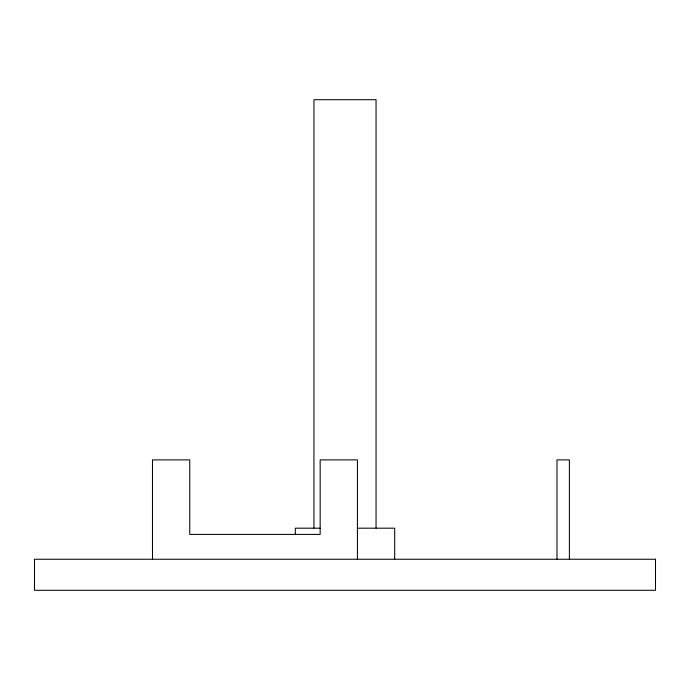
<?xml version="1.0" encoding="UTF-8"?>
<svg xmlns="http://www.w3.org/2000/svg" width="690" height="690" viewBox="0 0 690 690"><rect width="100%" height="100%" fill="white"/><g stroke="black" fill="none" stroke-linecap="round" stroke-linejoin="round"><path stroke-width="1.03" d="M320.16 528.195L295.32 528.195L295.32 534.621M357.86 528.195L394.68 528.195L394.68 559.245M569.388 559.245L569.388 459.885L556.968 459.885L556.968 559.245M376.05 528.031L376.05 99.705L313.95 99.705L313.95 528.031M357.42 559.245L357.42 459.885L320.16 459.885L320.16 534.405L189.75 534.405L189.75 459.885L152.49 459.885L152.49 559.245M655.5 559.245L34.5 559.245L34.5 590.295L655.5 590.295L655.5 559.245"/></g></svg>
